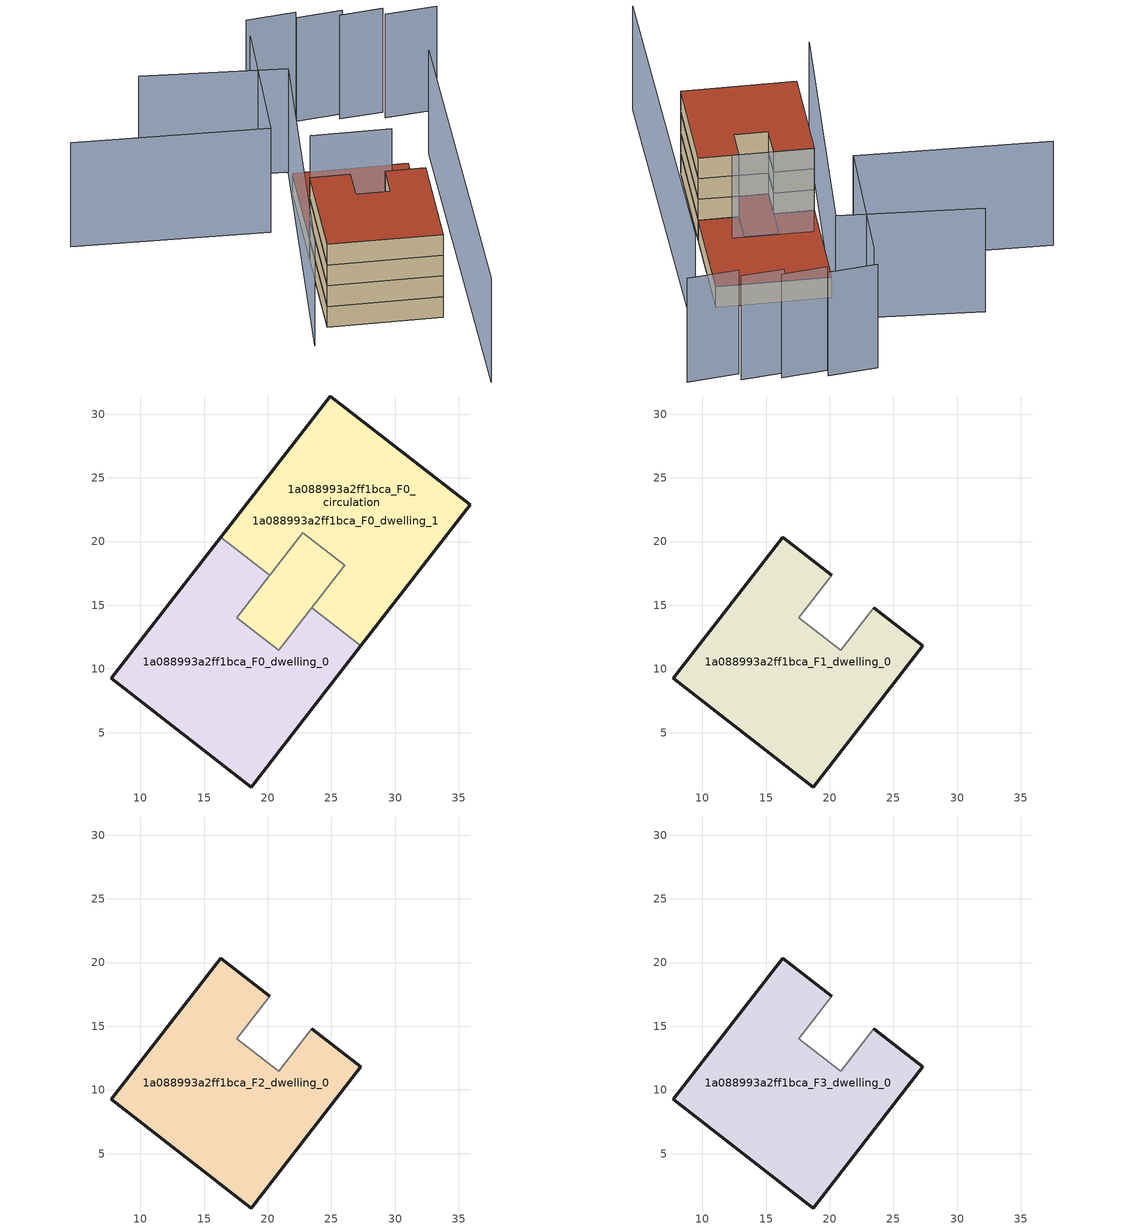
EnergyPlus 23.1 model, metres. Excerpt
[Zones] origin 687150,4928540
1a088993a2ff1bca_F0_dwelling_0
 floor ground (EU_floor_Construction): 26.04,18.12 20.88,11.48 17.58,14.04 20.16,17.36 22.74,20.68 z0; 23.46,14.8 27.31,11.81 18.71,0.73 7.71,9.27 16.31,20.35 20.16,17.36 17.58,14.04 20.88,11.48 z0
 wall outside (EU_wall_Construction): 16.31,20.35 7.71,9.27 18.71,0.73 27.31,11.81 z0:3
 wall adiabatic (EU_wall_Construction): 23.46,14.8 20.88,11.48 17.58,14.04 20.16,17.36 z0:3
 wall to 1a088993a2ff1bca_F0_dwelling_1 (EU_wall_Construction): 27.31,11.81 23.46,14.8 / 20.16,17.36 16.31,20.35 z0:3
 roof outside (EU_floor_Construction): 23.46,14.8 26.04,18.12 22.74,20.68 20.16,17.36 17.58,14.04 20.88,11.48 z3
1a088993a2ff1bca_F0_dwelling_1
 floor ground (EU_floor_Construction): 26.04,18.12 20.88,11.48 17.58,14.04 20.16,17.36 22.74,20.68 23.47,20.12 z0; 35.91,22.89 27.31,11.81 23.46,14.8 26.04,18.12 23.47,20.12 22.74,20.68 20.16,17.36 16.31,20.35 24.91,31.43 z0
 wall outside (EU_wall_Construction): 27.31,11.81 35.91,22.89 24.91,31.43 16.31,20.35 z0:3
 wall adiabatic (EU_wall_Construction): 20.16,17.36 22.74,20.68 26.04,18.12 23.46,14.8 z0:3
 roof outside (EU_roof_Construction): 20.88,11.48 26.04,18.12 23.47,20.12 22.74,20.68 20.16,17.36 17.58,14.04 z3; 27.31,11.81 35.91,22.89 24.91,31.43 16.31,20.35 20.16,17.36 22.74,20.68 23.47,20.12 26.04,18.12 23.46,14.8 z3
1a088993a2ff1bca_F0_circulation
 floor ground (EU_floor_Construction): 23.46,14.8 27.31,11.81 18.71,0.73 7.71,9.27 16.31,20.35 20.16,17.36 17.58,14.04 20.88,11.48 z0; 26.04,18.12 23.46,14.8 20.88,11.48 17.58,14.04 20.16,17.36 22.74,20.68 23.47,20.12 z0; 35.91,22.89 27.31,11.81 23.46,14.8 26.04,18.12 23.47,20.12 22.74,20.68 20.16,17.36 16.31,20.35 24.91,31.43 z0
 wall adiabatic (EU_wall_Construction): 26.04,18.12 22.74,20.68 17.58,14.04 20.88,11.48 26.04,18.12 z0:3
 roof outside (EU_roof_Construction): 18.71,0.73 27.31,11.81 23.46,14.8 20.88,11.48 17.58,14.04 20.16,17.36 16.31,20.35 7.71,9.27 z3; 23.46,14.8 26.04,18.12 23.47,20.12 22.74,20.68 20.16,17.36 17.58,14.04 20.88,11.48 z3; 27.31,11.81 35.91,22.89 24.91,31.43 16.31,20.35 20.16,17.36 22.74,20.68 23.47,20.12 26.04,18.12 23.46,14.8 z3
1a088993a2ff1bca_F1_dwelling_0
 floor to 1a088993a2ff1bca_F0_dwelling_0 (EU_floor_Construction): 23.46,14.8 27.31,11.81 18.71,0.73 7.71,9.27 16.31,20.35 20.16,17.36 17.58,14.04 20.88,11.48 z3
 wall outside (EU_wall_Construction): 20.16,17.36 16.31,20.35 7.71,9.27 18.71,0.73 27.31,11.81 23.46,14.8 z3:6
 wall adiabatic (EU_wall_Construction): 23.46,14.8 20.88,11.48 17.58,14.04 20.16,17.36 z3:6
1a088993a2ff1bca_F2_dwelling_0
 floor to 1a088993a2ff1bca_F1_dwelling_0 (EU_floor_Construction): 23.46,14.8 27.31,11.81 18.71,0.73 7.71,9.27 16.31,20.35 20.16,17.36 17.58,14.04 20.88,11.48 z6
 wall outside (EU_wall_Construction): 20.16,17.36 16.31,20.35 7.71,9.27 18.71,0.73 27.31,11.81 23.46,14.8 z6:9
 wall adiabatic (EU_wall_Construction): 23.46,14.8 20.88,11.48 17.58,14.04 20.16,17.36 z6:9
1a088993a2ff1bca_F3_dwelling_0
 floor to 1a088993a2ff1bca_F2_dwelling_0 (EU_floor_Construction): 23.46,14.8 27.31,11.81 18.71,0.73 7.71,9.27 16.31,20.35 20.16,17.36 17.58,14.04 20.88,11.48 z9
 wall outside (EU_wall_Construction): 20.16,17.36 16.31,20.35 7.71,9.27 18.71,0.73 27.31,11.81 23.46,14.8 z9:12
 wall adiabatic (EU_wall_Construction): 23.46,14.8 20.88,11.48 17.58,14.04 20.16,17.36 z9:12
 roof outside (EU_roof_Construction): 18.71,0.73 27.31,11.81 23.46,14.8 20.88,11.48 17.58,14.04 20.16,17.36 16.31,20.35 7.71,9.27 z12
shading: 19.56,23.38 27.25,17.33 / 12.97,-12.7 42.11,25.42 / 14.41,46.64 27.8,34.85 / 27.8,34.85 3.92,7.71 / 29.55,42.76 17.4,27.8 / 17.4,27.8 -1.22,42.91 / 49.44,31.12 43.97,34.38 / 44.62,35.41 40.08,38.12 / 41.04,38.62 36.14,41.48 / 36.88,42.35 31.65,45.44 z0:15
[Building]
EU S2 Campaign: North Axis=0; Terrain=City; Solar Distribution=FullExterior
[Site:Location]
Bologna: Latitude=44.5; Longitude=11.25; Time Zone=1; Elevation=37
[SizingPeriod:WeatherFileDays]
AnnualSizingPeriod: Begin Month=1; Begin Day of Month=1; End Month=12; End Day of Month=31; Day of Week for Start Day=Monday; Use Weather File Daylight Saving Period=No; Use Weather File Rain and Snow Indicators=No
[MATERIAL]
EU_InternalMass_Material: Roughness=MediumRough; Thickness=0.1; Conductivity=1; Density=1800; Specific Heat=900; Thermal Absorptance=0.9; Solar Absorptance=0.7; Visible Absorptance=0.7
[MATERIAL:NOMASS] Roughness=MediumRough; Thermal Absorptance=0.9; Solar Absorptance=0.7; Visible Absorptance=0.7
Name | Thermal Resistance
EU_wall_NoMass | 0.937881
EU_roof_NoMass | 0.548572
EU_floor_NoMass | 0.71348
[CONSTRUCTION]
EU_wall_Construction: EU_wall_NoMass
EU_roof_Construction: EU_roof_NoMass
EU_floor_Construction: EU_floor_NoMass
EU_InternalMass_Construction: EU_InternalMass_Material
[ZONE] Type=1; Multiplier=1; Ceiling Height=autocalculate; Floor Area=autocalculate; Part of Total Floor Area=Yes
Name | Volume
1a088993a2ff1bca_F0_dwelling_0 | 638.5
1a088993a2ff1bca_F1_dwelling_0; 1a088993a2ff1bca_F2_dwelling_0; 1a088993a2ff1bca_F3_dwelling_0 | 533.06
1a088993a2ff1bca_F0_dwelling_1 | 638.503
1a088993a2ff1bca_F0_circulation | 1171.56
[INTERNALMASS] Construction=EU_InternalMass_Construction
Name | Zone or ZoneList | Surface Area
1a088993a2ff1bca_F0_dwelling_0_EU_InternalMass | 1a088993a2ff1bca_F0_dwelling_0 | 177.687
1a088993a2ff1bca_F0_dwelling_1_EU_InternalMass | 1a088993a2ff1bca_F0_dwelling_1 | 177.687
1a088993a2ff1bca_F1_dwelling_0_EU_InternalMass | 1a088993a2ff1bca_F1_dwelling_0 | 390.359
1a088993a2ff1bca_F2_dwelling_0_EU_InternalMass | 1a088993a2ff1bca_F2_dwelling_0 | 390.359
1a088993a2ff1bca_F3_dwelling_0_EU_InternalMass | 1a088993a2ff1bca_F3_dwelling_0 | 390.359
[OTHEREQUIPMENT] Fuel Type=Electricity; Design Level Calculation Method=Watts/Area; Power per Zone Floor Area=1; Fraction Latent=0; Fraction Radiant=0; Fraction Lost=0; Carbon Dioxide Generation Rate=0; EndUse Subcategory=EU_Step8_InternalGains
Name | Zone or ZoneList or Space or SpaceList | Schedule
EU_Step8_InternalGain_1a088993a2ff1bca_F0_dwelling_0_f000 | 1a088993a2ff1bca_F0_dwelling_0 | EU_Step8_GainSchedule_1a088993a2ff1bca_F0_dwelling_0_f000
EU_Step8_InternalGain_1a088993a2ff1bca_F0_dwelling_1_f000 | 1a088993a2ff1bca_F0_dwelling_1 | EU_Step8_GainSchedule_1a088993a2ff1bca_F0_dwelling_1_f000
EU_Step8_InternalGain_1a088993a2ff1bca_F1_dwelling_0_f000 | 1a088993a2ff1bca_F1_dwelling_0 | EU_Step8_GainSchedule_1a088993a2ff1bca_F1_dwelling_0_f000
EU_Step8_InternalGain_1a088993a2ff1bca_F2_dwelling_0_f000 | 1a088993a2ff1bca_F2_dwelling_0 | EU_Step8_GainSchedule_1a088993a2ff1bca_F2_dwelling_0_f000
EU_Step8_InternalGain_1a088993a2ff1bca_F3_dwelling_0_f000 | 1a088993a2ff1bca_F3_dwelling_0 | EU_Step8_GainSchedule_1a088993a2ff1bca_F3_dwelling_0_f000
[ZONEINFILTRATION:DESIGNFLOWRATE]
EU_Circulation_Infiltration_1a088993a2ff1bca_F0_circulation: Zone or ZoneList or Space or SpaceList=1a088993a2ff1bca_F0_circulation; Schedule=EU_AlwaysOn; Design Flow Rate Calculation Method=Flow/Area; Flow Rate per Floor Area=0.0005; Constant Term Coefficient=1; Temperature Term Coefficient=0; Velocity Term Coefficient=0; Velocity Squared Term Coefficient=0
[ZONEVENTILATION:DESIGNFLOWRATE] Schedule=EU_AlwaysOn; Design Flow Rate Calculation Method=AirChanges/Hour; Air Changes per Hour=0.687892; Ventilation Type=Natural; Fan Pressure Rise=0; Fan Total Efficiency=1; Constant Term Coefficient=1; Temperature Term Coefficient=0; Velocity Term Coefficient=0; Velocity Squared Term Coefficient=0; Minimum Indoor Temperature=-100; Maximum Indoor Temperature=100; Delta Temperature=-100; Minimum Outdoor Temperature=-100; Maximum Outdoor Temperature=100; Maximum Wind Speed=40
Name | Zone or ZoneList or Space or SpaceList
EU_ConstantAir_1a088993a2ff1bca_F0_dwelling_0 | 1a088993a2ff1bca_F0_dwelling_0
EU_ConstantAir_1a088993a2ff1bca_F0_dwelling_1 | 1a088993a2ff1bca_F0_dwelling_1
EU_ConstantAir_1a088993a2ff1bca_F1_dwelling_0 | 1a088993a2ff1bca_F1_dwelling_0
EU_ConstantAir_1a088993a2ff1bca_F2_dwelling_0 | 1a088993a2ff1bca_F2_dwelling_0
EU_ConstantAir_1a088993a2ff1bca_F3_dwelling_0 | 1a088993a2ff1bca_F3_dwelling_0
[HVACTEMPLATE:THERMOSTAT] Constant Heating Setpoint=20; Constant Cooling Setpoint=50
EU_HeatOnly_1a088993a2ff1bca_F0_dwelling_0; EU_HeatOnly_1a088993a2ff1bca_F0_dwelling_1; EU_HeatOnly_1a088993a2ff1bca_F1_dwelling_0; EU_HeatOnly_1a088993a2ff1bca_F2_dwelling_0; EU_HeatOnly_1a088993a2ff1bca_F3_dwelling_0
[HVACTEMPLATE:ZONE:IDEALLOADSAIRSYSTEM] System Availability Schedule=EU_AlwaysOn; Maximum Heating Supply Air Temperature=50; Minimum Cooling Supply Air Temperature=13; Maximum Heating Supply Air Humidity Ratio=0.0156; Minimum Cooling Supply Air Humidity Ratio=0.0077; Heating Limit=NoLimit; Cooling Limit=NoLimit; Heating Availability Schedule=EU_AlwaysOn; Cooling Availability Schedule=EU_CoolingOff; Dehumidification Control Type=ConstantSensibleHeatRatio; Cooling Sensible Heat Ratio=0.7; Dehumidification Setpoint=60; Humidification Control Type=None; Humidification Setpoint=30; Outdoor Air Method=None; Outdoor Air Flow Rate per Person=0.00944; Outdoor Air Flow Rate per Zone Floor Area=0; Outdoor Air Flow Rate per Zone=0; Demand Controlled Ventilation Type=None; Outdoor Air Economizer Type=NoEconomizer; Heat Recovery Type=None; Sensible Heat Recovery Effectiveness=0.7; Latent Heat Recovery Effectiveness=0.65
Name | Template Thermostat
1a088993a2ff1bca_F0_dwelling_0 | EU_HeatOnly_1a088993a2ff1bca_F0_dwelling_0
1a088993a2ff1bca_F0_dwelling_1 | EU_HeatOnly_1a088993a2ff1bca_F0_dwelling_1
1a088993a2ff1bca_F1_dwelling_0 | EU_HeatOnly_1a088993a2ff1bca_F1_dwelling_0
1a088993a2ff1bca_F2_dwelling_0 | EU_HeatOnly_1a088993a2ff1bca_F2_dwelling_0
1a088993a2ff1bca_F3_dwelling_0 | EU_HeatOnly_1a088993a2ff1bca_F3_dwelling_0
[SIZING:ZONE] Zone Cooling Design Supply Air Temperature Input Method=SupplyAirTemperature; Zone Cooling Design Supply Air Temperature=13; Zone Heating Design Supply Air Temperature Input Method=SupplyAirTemperature; Zone Heating Design Supply Air Temperature=50; Zone Cooling Design Supply Air Humidity Ratio=0.008; Zone Heating Design Supply Air Humidity Ratio=0.008; Cooling Design Air Flow Method=DesignDay; Cooling Design Air Flow Rate=0; Cooling Minimum Air Flow per Zone Floor Area=0.000762; Cooling Minimum Air Flow=0; Cooling Minimum Air Flow Fraction=0.2; Heating Design Air Flow Method=DesignDay; Heating Design Air Flow Rate=0; Heating Maximum Air Flow per Zone Floor Area=0.002032; Heating Maximum Air Flow=0.141576; Heating Maximum Air Flow Fraction=0.3; Account for Dedicated Outdoor Air System=No; Dedicated Outdoor Air System Control Strategy=NeutralSupplyAir; Dedicated Outdoor Air Low Setpoint Temperature for Design=autosize; Dedicated Outdoor Air High Setpoint Temperature for Design=autosize; Zone Load Sizing Method=Sensible Load Only No Latent Load; Zone Latent Cooling Design Supply Air Humidity Ratio Input Method=HumidityRatioDifference; Zone Cooling Design Supply Air Humidity Ratio Difference=0.005; Zone Latent Heating Design Supply Air Humidity Ratio Input Method=HumidityRatioDifference; Zone Humidification Design Supply Air Humidity Ratio Difference=0.005
1a088993a2ff1bca_F0_dwelling_0; 1a088993a2ff1bca_F0_dwelling_1; 1a088993a2ff1bca_F1_dwelling_0; 1a088993a2ff1bca_F2_dwelling_0; 1a088993a2ff1bca_F3_dwelling_0
[SCHEDULE:CONSTANT]
Name | Hourly Value
EU_AlwaysOn | 1
EU_CoolingOff | 0
[SCHEDULE:FILE] Column Number=1; Rows to Skip at Top=0; Number of Hours of Data=8760; Column Separator=Comma; Interpolate to Timestep=No; Minutes per Item=60; Adjust Schedule for Daylight Savings=Yes
Name | File
EU_Step8_GainSchedule_1a088993a2ff1bca_F0_dwelling_0_f000 | ../../schedules/1a088993a2ff1bca/1a088993a2ff1bca_F0_dwelling_0_f000_gain.csv
EU_Step8_GainSchedule_1a088993a2ff1bca_F0_dwelling_1_f000 | ../../schedules/1a088993a2ff1bca/1a088993a2ff1bca_F0_dwelling_1_f000_gain.csv
EU_Step8_GainSchedule_1a088993a2ff1bca_F1_dwelling_0_f000 | ../../schedules/1a088993a2ff1bca/1a088993a2ff1bca_F1_dwelling_0_f000_gain.csv
EU_Step8_GainSchedule_1a088993a2ff1bca_F2_dwelling_0_f000 | ../../schedules/1a088993a2ff1bca/1a088993a2ff1bca_F2_dwelling_0_f000_gain.csv
EU_Step8_GainSchedule_1a088993a2ff1bca_F3_dwelling_0_f000 | ../../schedules/1a088993a2ff1bca/1a088993a2ff1bca_F3_dwelling_0_f000_gain.csv
